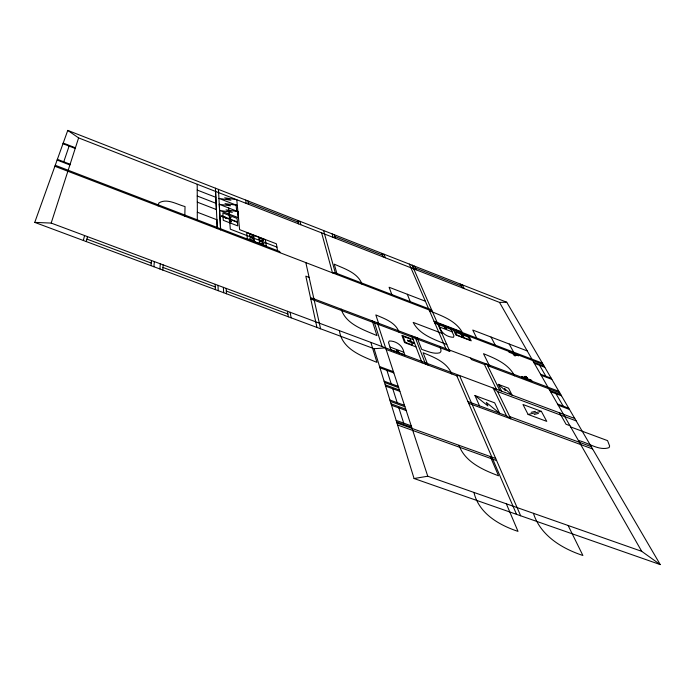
<?xml version="1.0" encoding="UTF-8"?>
<svg xmlns="http://www.w3.org/2000/svg" width="695" height="695" viewBox="0 0 695 695"><rect width="100%" height="100%" fill="white"/><g stroke="black" fill="none" stroke-linecap="round" stroke-linejoin="round"><path stroke-width="1.04" d="M184.792 216.145L185.044 206.571C176.938 204.452 166.748 197.875 158.825 203.018L158.139 205.911M162.795 270.051L163.143 264.873M159.911 268.982L160.293 263.805M153.899 266.741L154.342 261.589M151.006 265.664L151.484 260.512M86.328 241.591L87.492 236.63M83.357 240.487L84.555 235.536M34.75 222.391L51.178 223.078L78.605 137.897L67.763 130.408L34.75 222.391L374.092 348.708L385.621 347.908M63.758 161.796L69.1 146.098M534.186 414.472L538.434 413.429M531.171 412.326L535.454 411.318M528.104 414.455L541.362 411.344L546.765 421.37L528.104 414.455L522.97 404.499L541.362 411.344M374.092 348.708L414.072 478.516L427.764 476.223L641.711 551.326L660.25 564.592L506.742 302.229L67.763 130.408M386.133 349.455L456.815 375.813L459.525 375.491L520.677 515.786M470.75 358.064L471.436 359.541L484.389 364.432L486.874 364.154L499.809 390.52M313.905 298.859L310.769 298.928L449.787 351.375L412.109 265.186M78.605 137.897L499.505 302.394L506.742 302.229M431.638 309.857L335.311 272.857L332.479 272.848L321.629 232.877M236.204 205.129L224.998 203.635L230.558 205.798L219.246 204.321L237.968 211.593L238.55 217.77L219.629 210.437L232.321 212.357L225.997 209.899L237.968 211.593M462.297 335.45L463.174 336.05L462.514 335.529M414.072 478.516L660.25 564.592M396.176 420.423L411.214 425.835M396.637 421.908L411.709 427.329M396.975 423.012L495.7 458.492M397.592 425.01L496.604 460.559M389.895 400.033L404.481 405.333M390.329 401.423L404.942 406.731M391.068 403.838L405.741 409.164M391.502 405.255L406.21 410.58M384.092 381.164L398.252 386.359M384.491 382.476L398.687 387.68M385.212 384.813L399.46 390.025M385.621 386.142L399.894 391.363M379.592 366.56L393.431 371.669M578.414 440.526C588.17 442.533 598.873 451.203 609.089 447.632L609.628 445.999L607.56 440.63L570.638 426.93M379.974 367.811L393.839 372.928M509.739 416.6L591.245 446.659M467.917 401.554L506.481 415.775L510.825 418.833L497.568 391.554L493.12 388.027L506.481 415.775M468.665 403.3L592.592 448.953M474.946 395.542L494.658 402.839L499.566 413.221L486.309 402.44L487.916 405.915L474.946 395.542L479.55 405.845M51.178 223.078L574.774 418.503M497.568 391.554L576.146 420.857M86.91 239.097L151.241 263.075M162.969 267.445L215.302 286.957M226.318 291.057L287.895 314.01M569.935 425.696L566.051 424.254L559.588 412.839M557.555 404.021L568.753 408.217M558.25 405.228L569.466 409.433M498.254 384.344L508.558 388.201L512.05 395.09L504.561 388.583L505.613 390.677L498.254 384.344L501.634 391.207M389.991 347.048L403.821 352.217L404.82 355.006L390.92 349.811L388.514 342.539L389.235 340.984C395.742 340.767 402.779 345.406 403.821 352.217M549.823 390.486L560.804 394.621M413.212 339.586L401.892 335.32L404.533 342.574L415.992 346.875M550.483 391.641L561.482 395.785M446.824 344.59C434.566 339.542 419.728 334.912 413.169 322.402L441.898 333.322M525.907 377.871L526.758 378.193M526.054 378.158L521.485 376.429L521.98 377.35L531.944 381.112L531.44 380.191L526.914 378.48M310.474 297.556L445.895 348.682L449.787 351.375M449.152 349.915L558.884 391.337M487.603 365.648L559.779 392.875M540.528 374.205L551.231 378.262M541.153 375.3L551.873 379.366M434.036 321.272L462.088 331.984C455.295 320.273 441.368 315.678 429.51 310.804M434.288 321.846L542.378 363.129M434.862 323.175L543.195 364.528M513.414 353.885L509.044 352.217L508.592 351.375M514.231 354.198L518.618 355.866L518.149 355.023M513.562 354.146L514.378 354.459M533.691 362.251L544.202 366.256M463.53 335.989L461.671 335.277L460.776 333.383L462.635 334.087C466.58 339.942 457.484 332.67 463.574 336.093M438.606 324.643L439.657 327.05L452.141 331.81M309.119 277.401L305.826 276.141L316.955 327.441M534.299 363.303L544.819 367.316M55.244 165.28L279.729 251.503L279.929 252.667M54.888 166.279L432.194 311.125M527.227 350.932L472.739 330.047L476.692 338.048M230.584 220.975L229.289 220.767L230.636 221.722M197.319 202.167L197.345 212.227L216.883 219.759M57.381 159.337L70.117 164.246M425.366 301.222L389.087 287.243L391.824 294.558M57.12 160.059L69.882 164.976M276.94 247.107L230.288 229.159L228.724 208.005M216.414 209.56L197.25 202.132L197.215 184.279M237.334 205.564L218.934 198.396L230.922 200.221L224.702 197.788L236.787 199.734L239.61 229.637L276.375 243.806L277.54 250.66M197.224 190.065L215.789 197.293M63.219 143.057L75.416 147.792M62.984 143.717L75.199 148.461M197.241 196.016L216.058 203.331M248.228 202.61L298.19 222.148M334.799 236.474L382.545 255.143M415.262 267.94L461.176 285.897M539.572 365.309L545.888 376.238M555.991 393.717L563.167 406.123M499.505 302.394L641.711 551.326M517.619 355.493L517.149 354.641L517.584 355.475M530.433 379.809L530.937 380.73M509.2 344.025L513.648 352.156M513.77 353.355C518.131 357.647 512.927 355.979 512.953 353.043M527.409 379.401C527.531 376.464 522.136 374.37 526.558 379.079M509.557 351.748L510.017 352.591M522.527 376.82L523.057 377.759M514.561 375.813C508.549 363.885 495.188 358.472 483.503 353.694L489.81 366.474M491.035 337.058L495.24 345.128M462.262 284.82L464.225 288.607M460.203 284.012L462.158 287.799M568.11 525.49L582.897 555.487C561.916 548.529 540.467 535.593 533.439 513.318M484.389 364.432L496.465 389.278M469.003 336.206L471.236 340.845L455.824 334.973L453.705 330.368M451.029 329.387L453.948 335.859L453.514 337.275C447.502 337.336 441.186 333.122 439.657 327.05M414.446 266.107L416.079 269.79M412.352 265.281L413.968 268.965M409.312 264.091L445.895 348.682M456.815 375.813L516.541 514.343M490.288 456.546L498.55 475.797C483.051 469.924 465.033 462.079 458.978 445.295M451.733 373.919C447.033 362.165 433.967 357.204 423.107 352.739L427.903 365.031M439.753 346.371L441.012 350.054L440.821 351.713L439.787 352.799C433.654 354.389 427.477 351.184 421.7 349.403L417.191 337.848M506.334 503.805L518.01 531.38C499.019 525.09 478.829 513.423 473.938 492.434M407.296 294.254L410.276 301.647M383.97 254.17L385.378 257.793M415.071 337.049L425.557 364.154M381.85 253.345L383.24 256.959M411.77 335.807L422.108 362.868M399.112 332.253C395.707 322.402 384.552 318.675 375.821 314.922L379.044 324.687M377.385 322.819L427.764 476.223M362.043 284.194C357.873 272.683 344.399 268.757 334.252 264.143L337.197 274.655M374.04 321.559L382.128 346.605M372.233 320.873L376.951 335.615C363.711 329.795 346.023 324.409 341.184 309.153M386.915 370.374L391.181 383.762M392.771 388.757L397.201 402.683M398.869 407.922L403.708 423.133M370.835 342.383L376.942 362.382C362.026 356.266 341.844 349.125 339.429 330.664M334.286 234.728L335.329 238.229M332.123 233.876L333.148 237.377M323.583 230.54L335.311 272.857M299.988 221.305L300.779 224.728M297.799 220.445L298.572 223.868M305.826 262.614L320.577 328.787M290.154 312.272L291.109 317.823M287.435 311.256L288.364 316.798M248.028 200.968L248.428 204.269M245.795 200.09L246.178 203.392M237.803 211.793L238.333 217.413M236.118 205.086L236.665 211.089M226.162 288.39L226.474 293.759M219.307 204.339L220.602 228.768M218.456 189.388L220.593 229.889M223.373 287.348L223.66 292.708M215.441 188.206L217.292 228.62M215.52 191.429L216.345 209.534M216.823 219.733L217.179 227.482M217.995 285.341L218.221 290.684M215.198 284.298L215.398 289.633M197.284 212.201L197.293 219.846M263.926 243.771C256.724 244.24 258.531 238.142 263.926 243.771M263.474 240.6C256.316 241.035 258.114 235.023 263.474 240.6M254.5 240.149C247.238 240.6 249.123 234.51 254.5 240.149M254.109 236.995C246.899 237.421 248.758 231.409 254.109 236.995M407.522 340.237C408.035 342.487 411.397 340.941 407.522 340.237M409.173 341.21L407.8 340.602L409.173 341.21M229.663 217.179L230.766 217.787L229.663 217.179M229.324 216.936C229.237 218.56 233.103 217.796 229.324 216.936M231.539 221.766L229.767 220.984L231.539 221.766M524.768 376.516L527.053 377.507L524.768 376.516M530.328 380.191L530.328 380.191M509.878 352.191L510.286 352.417L509.878 352.191M522.892 377.307L523.326 377.559L522.892 377.307M517.271 355.041L516.863 354.806L517.254 355.006M398.417 351.201L396.211 350.376L398.583 351.67L398.417 351.201M410.206 338.969L403.109 336.293L405.324 342.34L412.5 345.033L410.206 338.969M413.508 342.487L408.825 340.724L409.155 341.61L413.846 343.373L413.508 342.487M446.259 328.396L444.279 327.64L446.451 328.805L446.259 328.396M468.361 337.04L455.59 332.167L456.928 335.051L469.759 339.942L468.361 337.04M266.298 246.108L247.333 238.828L246.647 232.547L265.36 239.758L266.298 246.108M237.412 221.957L223.078 216.414L222.869 212.939L237.091 218.447L237.412 221.957M237.412 222.313L223.069 216.771L223.277 220.306L237.742 225.884L237.412 222.313M225.953 218.065L221.479 216.336L221.444 215.702L225.91 217.431L225.953 218.065"/></g></svg>
